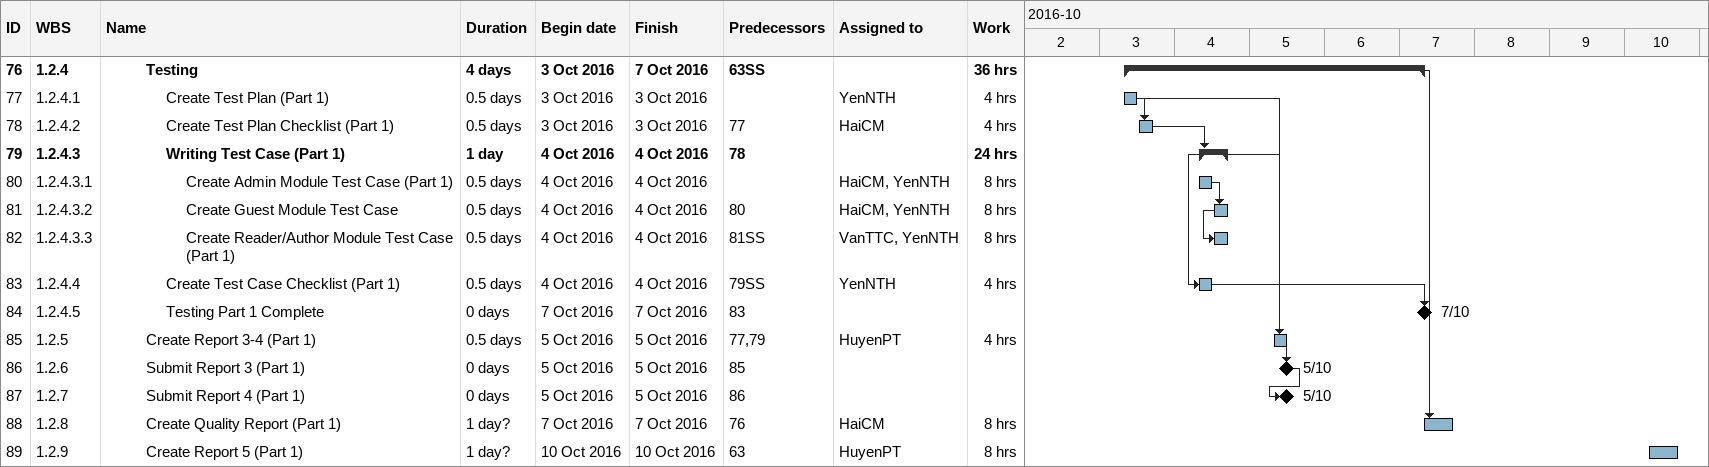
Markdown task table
| ID | WBS | Task | Duration | Start | Finish | Predecessors | Resources | Work (h) |
|---|---|---|---|---|---|---|---|---|
| 76 | 1.2.4 | **Testing** | 4d | 2016-10-03 | 2016-10-07 | 63SS |  | 36 |
| 77 | 1.2.4.1 | Create Test Plan (Part 1) | 0.5d | 2016-10-03 | 2016-10-03 |  | YenNTH | 4 |
| 78 | 1.2.4.2 | Create Test Plan Checklist (Part 1) | 0.5d | 2016-10-03 | 2016-10-03 | 77 | HaiCM | 4 |
| 79 | 1.2.4.3 | **Writing Test Case (Part 1)** | 1d | 2016-10-04 | 2016-10-04 | 78 |  | 24 |
| 80 | 1.2.4.3.1 | Create Admin Module Test Case (Part 1) | 0.5d | 2016-10-04 | 2016-10-04 |  | HaiCM, YenNTH | 8 |
| 81 | 1.2.4.3.2 | Create Guest Module Test Case | 0.5d | 2016-10-04 | 2016-10-04 | 80 | HaiCM, YenNTH | 8 |
| 82 | 1.2.4.3.3 | Create Reader/Author Module Test Case (Part 1) | 0.5d | 2016-10-04 | 2016-10-04 | 81SS | VanTTC, YenNTH | 8 |
| 83 | 1.2.4.4 | Create Test Case Checklist (Part 1) | 0.5d | 2016-10-04 | 2016-10-04 | 79SS | YenNTH | 4 |
| 84 | 1.2.4.5 | Testing Part 1 Complete | 0d | 2016-10-07 | 2016-10-07 | 83 |  |  |
| 85 | 1.2.5 | Create Report 3-4 (Part 1) | 0.5d | 2016-10-05 | 2016-10-05 | 77, 79 | HuyenPT | 4 |
| 86 | 1.2.6 | Submit Report 3 (Part 1) | 0d | 2016-10-05 | 2016-10-05 | 85 |  |  |
| 87 | 1.2.7 | Submit Report 4 (Part 1) | 0d | 2016-10-05 | 2016-10-05 | 86 |  |  |
| 88 | 1.2.8 | Create Quality Report (Part 1) | 1d? | 2016-10-07 | 2016-10-07 | 76 | HaiCM | 8 |
| 89 | 1.2.9 | Create Report 5 (Part 1) | 1d? | 2016-10-10 | 2016-10-10 | 63 | HuyenPT | 8 |
